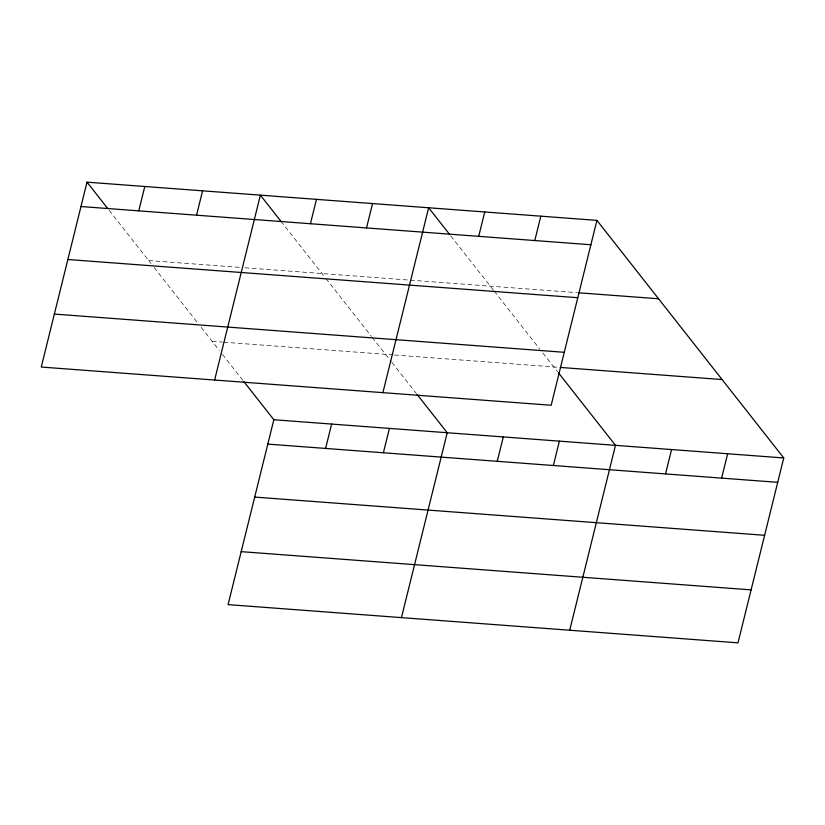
<?xml version="1.0" encoding="UTF-8"?>
<svg xmlns="http://www.w3.org/2000/svg" width="825" height="825" viewBox="0 0 825 825"><rect width="100%" height="100%" fill="white"/><g stroke="black" fill="none" stroke-linecap="round" stroke-linejoin="round"><path stroke-width="0.62" stroke-dasharray="4.12 3.09" d="M148.665 260.556L239.838 267.393M244.973 267.774L576.984 292.658M212.18 341.333L222.461 342.107M223.74 342.2L393.205 354.905M394.474 354.998L558.927 367.321M450.78 235.909L493.443 290.153M494.227 291.153L539.705 348.996M542.84 352.976L557.772 371.972M280.923 221.286L325.163 277.54M325.947 278.541L371.436 336.383M372.219 337.373L391.091 361.371M391.875 362.371L416.377 393.535M109.137 210.303L151.016 263.546M154.151 267.537L197.278 322.389M201.207 327.37L219.295 350.388M222.461 354.399L243.014 380.542"/><path stroke-width="1.24" d="M87.007 182.16L41.25 367.043L551.162 405.261L596.918 220.378L87.007 182.16L107.559 208.292M138.765 210.86L144.798 186.491M196.556 215.191L202.589 190.822M214.624 380.036L260.37 195.154L280.923 221.286M310.437 223.73L316.47 199.351M243.798 381.542L273.838 419.739L228.082 604.622L737.993 642.84L783.75 457.957L596.918 220.378M366.527 227.927L372.56 203.558M325.597 448.439L331.629 424.071M382.893 392.648L428.649 207.766L449.202 233.898M383.388 452.77L389.421 428.402M478.706 236.342L484.739 211.963M401.455 617.616L447.212 432.733L417.172 394.536M534.796 240.539L540.829 216.171M497.269 461.309L503.302 436.93M553.358 465.506L559.391 441.138M569.724 630.228L615.481 445.345L558.566 372.972M665.538 473.921L671.571 449.543M721.627 478.118L727.66 453.75M80.974 206.528L590.886 244.747M578.263 292.762L658.567 298.774M67.867 259.504L577.778 297.712M54.357 314.077L564.269 352.296M560.196 367.424L722.092 379.552M273.838 419.739L783.75 457.957M267.805 444.108L777.717 482.326M254.698 497.083L764.61 535.291M241.189 551.657L751.101 589.875"/></g></svg>
